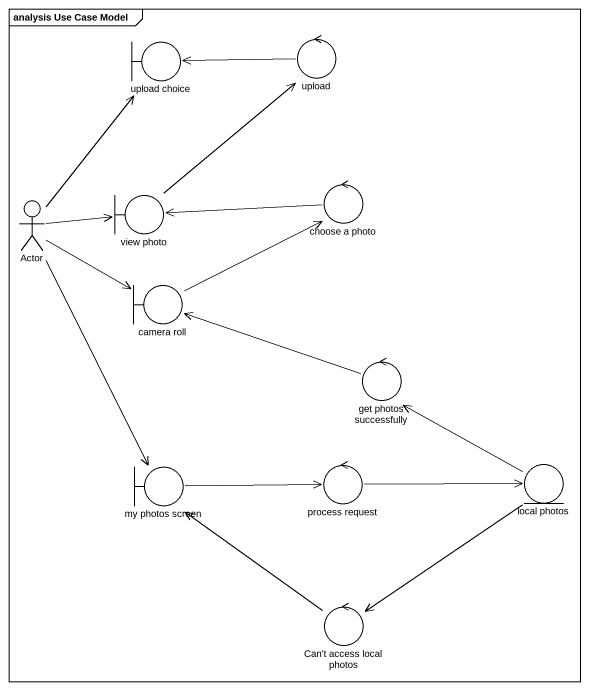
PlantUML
@startuml
mainframe analysis Use Case Model
control upload
boundary "upload choice" as upload_choice
boundary "view photo" as view_photo
control "choose a photo" as choose_a_photo
actor "Actor" as Actor_
boundary "camera roll" as camera_roll
control "get photos successfully" as get_photos_successfully
boundary "my photos screen" as my_photos_screen
control "process request" as process_request
entity "local photos" as local_photos
control "Can't access local photos" as Can_t_access_local_photos
upload -left-> upload_choice
view_photo -up-> upload
choose_a_photo -left-> view_photo
Actor_ -up-> upload_choice
Actor_ -right-> view_photo
Actor_ --> camera_roll
Actor_ --> my_photos_screen
camera_roll -right-> choose_a_photo
get_photos_successfully -left-> camera_roll
my_photos_screen -right-> process_request
process_request -right-> local_photos
local_photos -up-> get_photos_successfully
local_photos --> Can_t_access_local_photos
Can_t_access_local_photos -up-> my_photos_screen
@enduml
